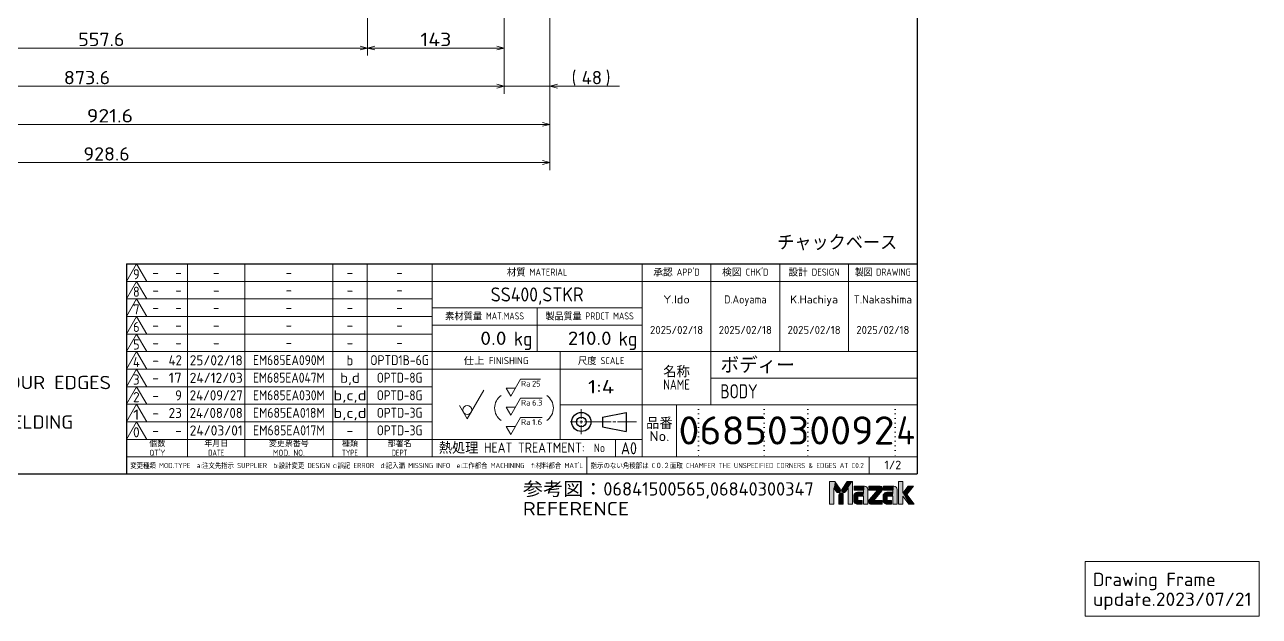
# Model space of a CAD drawing. Extents: x 0 to 1254, y -12 to 833.
# Drawn here: x 930.4 to 1253.6, y -12.4 to 142.7 of the extents above; entities that cross this region are included whole.
import ezdxf
from ezdxf.enums import TextEntityAlignment as Align

# ---------------------------------------------------------------- set-up
doc = ezdxf.new("R2010")
doc.units = 0
doc.linetypes.add('DOT', pattern=[3.5, 0.5, -3])
doc.layers.get('0').update_dxf_attribs({"lineweight": 13})
doc.layers.add('2', color=7, linetype='Continuous', lineweight=13)
doc.styles.get("Standard").update_dxf_attribs({"font": 'isocp.shx'})
doc.dimstyles.get("Standard").update_dxf_attribs({"dimtxt": 2.5, "dimasz": 2.5, "dimexe": 1.25, "dimexo": 0.625, "dimtad": 1, "dimcen": 2.5, "dimadec": 0, "dimazin": 0, "dimtfac": 1, "dimtmove": 0, "dimatfit": 0, "dimfxl": 1, "dimarcsym": 0})

# ---------------------------------------------------------------- blocks, each defined once
blk = doc.blocks.new('*D100')
at = {"color": 7, "lineweight": 13}
for p, q in [((1067.869197, 230.676621), (1067.869197, 104.551621)), ((835.719203, 206.301621), (835.719203, 104.551621)), ((835.719203, 106.551621), (1067.869197, 106.551621))]:
    blk.add_line(p, q, dxfattribs=at)
for points in [[(837.651053, 107.06926), (835.719203, 106.551621), (837.651053, 106.033982)], [(1065.937358, 106.033982), (1067.869197, 106.551621), (1065.937358, 107.06926)]]:
    blk.add_lwpolyline(points, dxfattribs=at)
at = {"color": 7, "lineweight": 13, "width": 0.8352}
blk.add_text('928.6', height=3.5, dxfattribs=at).set_placement((945.738997, 107.051621), (957.849398, 107.051621), align=Align.FIT)
blk = doc.blocks.new('*D140')
at = {"color": 7, "lineweight": 13}
for p, q in [((880.719203, 206.301621), (880.719203, 134.551621)), ((1020.119197, 206.301621), (1020.119197, 134.551621)), ((880.719203, 136.551621), (1020.119197, 136.551621))]:
    blk.add_line(p, q, dxfattribs=at)
for points in [[(882.651054, 137.06926), (880.719203, 136.551621), (882.651054, 136.033982)], [(1018.187358, 136.033982), (1020.119197, 136.551621), (1018.187358, 137.06926)]]:
    blk.add_lwpolyline(points, dxfattribs=at)
at = {"color": 7, "lineweight": 13, "width": 0.8352}
blk.add_text('557.6', height=3.5, dxfattribs=at).set_placement((944.363997, 137.051621), (956.474398, 137.051621), align=Align.FIT)
blk = doc.blocks.new('*D141')
at = {"color": 7, "lineweight": 13}
for p, q in [((1020.119197, 206.301621), (1020.119197, 134.551621)), ((1055.869197, 206.301621), (1055.869197, 134.551621)), ((1020.119197, 136.551621), (1055.869197, 136.551621))]:
    blk.add_line(p, q, dxfattribs=at)
for points in [[(1022.051051, 137.06926), (1020.119197, 136.551621), (1022.051051, 136.033982)], [(1053.937358, 136.033982), (1055.869197, 136.551621), (1053.937358, 137.06926)]]:
    blk.add_lwpolyline(points, dxfattribs=at)
at = {"color": 7, "lineweight": 13, "width": 0.854608}
blk.add_text('143', height=3.5, dxfattribs=at).set_placement((1033.934809, 137.051621), (1042.053584, 137.051621), align=Align.FIT)
blk = doc.blocks.new('*D163')
at = {"color": 7, "lineweight": 13}
for p, q in [((837.469203, 206.301621), (837.469203, 124.551621)), ((1055.869197, 206.301621), (1055.869197, 124.551621)), ((837.469203, 126.551621), (1055.869197, 126.551621))]:
    blk.add_line(p, q, dxfattribs=at)
for points in [[(839.401053, 127.06926), (837.469203, 126.551621), (839.401053, 126.033982)], [(1053.937358, 126.033982), (1055.869197, 126.551621), (1053.937358, 127.06926)]]:
    blk.add_lwpolyline(points, dxfattribs=at)
at = {"color": 7, "lineweight": 13, "width": 0.8352}
blk.add_text('873.6', height=3.5, dxfattribs=at).set_placement((940.614001, 127.051621), (952.724406, 127.051621), align=Align.FIT)
blk = doc.blocks.new('*D164')
at = {"color": 7, "lineweight": 13}
for p, q in [((1067.869197, 230.676621), (1067.869197, 124.551621)), ((1055.869197, 206.301621), (1055.869197, 124.551621)), ((1050.869197, 126.551621), (1086.072734, 126.551621))]:
    blk.add_line(p, q, dxfattribs=at)
for points in [[(1053.937358, 126.033982), (1055.869197, 126.551621), (1053.937358, 127.06926)], [(1069.801051, 127.06926), (1067.869197, 126.551621), (1069.801051, 126.033982)]]:
    blk.add_lwpolyline(points, dxfattribs=at)
for s, p in [('(', (1073.562464, 127.051621)), (')', (1082.4947, 127.051621))]:
    blk.add_text(s, height=3.5, dxfattribs=at).set_placement(p)
at = {"color": 7, "lineweight": 13, "width": 0.868247}
blk.add_text('48', height=3.5, dxfattribs=at).set_placement((1076.140498, 127.051621), (1081.494685, 127.051621), align=Align.FIT)
blk = doc.blocks.new('*D176')
at = {"color": 7, "lineweight": 13}
for p, q in [((1067.869197, 230.676621), (1067.869197, 114.551621)), ((837.469203, 206.301621), (837.469203, 114.551621)), ((837.469203, 116.551621), (1067.869197, 116.551621))]:
    blk.add_line(p, q, dxfattribs=at)
for points in [[(839.401053, 117.06926), (837.469203, 116.551621), (839.401053, 116.033982)], [(1065.937358, 116.033982), (1067.869197, 116.551621), (1065.937358, 117.06926)]]:
    blk.add_lwpolyline(points, dxfattribs=at)
at = {"color": 7, "lineweight": 13, "width": 0.8352}
blk.add_text('921.6', height=3.5, dxfattribs=at).set_placement((946.613997, 117.051621), (958.724398, 117.051621), align=Align.FIT)

msp = doc.modelspace()

# ---------------------------------------------------------------- linework, layer by layer
at = {"color": 7, "lineweight": 25}
for p, q in [((1164, 816), (1164, 25)), ((957, 80), (957, 25)), ((957, 80), (1164, 80)), ((1081.6228, 39.8228), (1087.8108, 41.0726)), ((1081.6228, 39.8228), (1081.6228, 37.3228)), ((1087.8108, 41.0726), (1087.8108, 36.0729)), ((1081.6228, 37.3228), (1087.8108, 36.0729)), ((40, 25), (1164, 25))]:
    msp.add_line(p, q, dxfattribs=at)
at = {"color": 7, "lineweight": 13}
for p, q in [((957, 75.4), (959.6558, 80)), ((959.6629, 80.0123), (962.3258, 75.4)), ((973, 29.4), (973, 80)), ((988, 29.4), (988, 80)), ((1011, 29.4), (1011, 80)), ((1020, 29.4), (1020, 80)), ((1037, 29.4), (1037, 80)), ((1092, 80), (1092, 29.4)), ((1110, 80), (1110, 43.0632)), ((1128, 80), (1128, 57)), ((1146, 80), (1146, 57)), ((957, 75.4), (1164, 75.4)), ((957, 70.8), (959.6558, 75.4)), ((959.6629, 75.4123), (962.3258, 70.8)), ((957, 70.8), (1037, 70.8)), ((957, 66.2), (959.6558, 70.8)), ((959.6629, 70.8123), (962.3258, 66.2)), ((1037, 68.5), (1092, 68.5)), ((1064.5, 68.5), (1064.5, 57)), ((957, 66.2), (1037, 66.2)), ((957, 61.6), (959.6558, 66.2)), ((959.6629, 66.2123), (962.3258, 61.6)), ((957, 61.6), (1037, 61.6)), ((957, 57), (959.6558, 61.6)), ((959.6629, 61.6123), (962.3258, 57)), ((1037, 63.9), (1092, 63.9)), ((957, 57), (1164, 57)), ((957, 52.4), (959.6558, 57)), ((959.6629, 57.0123), (962.3258, 52.4)), ((1070.5, 57), (1070.5, 34)), ((957, 52.4), (1092, 52.4)), ((957, 47.8), (959.6558, 52.4)), ((959.6629, 52.4123), (962.3258, 47.8)), ((1057.5909, 45.301), (1060.189, 49.801)), ((1060.189, 49.801), (1065.4056, 49.801)), ((1110, 50.0316), (1164, 50.0316)), ((957, 47.8), (1037, 47.8)), ((957, 43.2), (959.6558, 47.8)), ((959.6629, 47.8123), (962.3258, 43.2)), ((1046.2035, 39.3583), (1050.5336, 46.8583)), ((1057.5909, 45.301), (1056.3785, 47.401)), ((1056.3785, 47.401), (1058.8033, 47.401)), ((957, 43.2), (1037, 43.2)), ((957, 38.6), (959.6558, 43.2)), ((959.6629, 43.2123), (962.3258, 38.6)), ((1046.2035, 39.3583), (1044.1827, 42.8583)), ((1057.5909, 40.3165), (1056.3785, 42.4165)), ((1056.3785, 42.4165), (1058.8033, 42.4165)), ((1057.5909, 40.3165), (1060.189, 44.8165)), ((1060.189, 44.8165), (1065.8566, 44.8165)), ((1070.5, 43.0632), (1164, 43.0632)), ((1101, 43.0632), (1101, 29.4)), ((1057.5909, 35.2481), (1060.189, 39.7481)), ((1060.189, 39.7481), (1065.8566, 39.7481)), ((1076.0729, 41.9649), (1076.0729, 39.3728)), ((1076.0729, 38.9728), (1076.0729, 38.1728)), ((957, 34), (959.6558, 38.6)), ((957, 38.6), (1037, 38.6)), ((959.6629, 38.6123), (962.3258, 34)), ((1057.5909, 35.2481), (1056.3785, 37.3481)), ((1056.3785, 37.3481), (1058.8033, 37.3481)), ((1073.1283, 38.5728), (1075.2734, 38.5728)), ((1075.674, 38.5728), (1076.4718, 38.5728)), ((1076.0729, 37.7728), (1076.0729, 35.3649)), ((1076.8723, 38.5728), (1083.9168, 38.5728)), ((1084.3168, 38.5728), (1085.1168, 38.5728)), ((1085.5168, 38.5728), (1090.5115, 38.5728)), ((957, 34), (1092, 34)), ((1085, 34), (1085, 29.4)), ((957, 29.4), (1164, 29.4)), ((1077.5, 29.4), (1077.5, 25)), ((1151.4404, 29.4), (1151.4404, 25))]:
    msp.add_line(p, q, dxfattribs=at)
at = {"color": 7, "linetype": 'DOT', "lineweight": 13, "ltscale": 0.34158}
for p, q in [((1106.7273, 43.0632), (1106.7273, 29.4)), ((1123.9089, 43.0632), (1123.9089, 29.4)), ((1135.3633, 43.0632), (1135.3633, 29.4)), ((1158.2724, 43.0632), (1158.2724, 29.4))]:
    msp.add_line(p, q, dxfattribs=at)
at = {"color": 20, "lineweight": 13}
for p, q in [((1141.0377, 23), (1142.4378, 23)), ((1141.0377, 23), (1141.0377, 17)), ((1142.4378, 23), (1143.8309, 20.9204)), ((1144.32, 20.9688), (1145.6775, 23)), ((1145.6775, 23), (1147.0778, 23)), ((1147.0778, 23), (1147.0778, 17)), ((1159.1244, 23), (1160.2705, 23)), ((1159.1244, 23), (1159.1244, 17)), ((1160.2705, 23), (1160.2705, 19.8989)), ((1142.1839, 21.3199), (1142.1838, 17)), ((1142.1839, 21.3199), (1142.8753, 20.2878)), ((1143.4847, 19.3933), (1143.4847, 17)), ((1144.6308, 19.3933), (1144.6308, 17)), ((1145.2305, 20.2738), (1145.9315, 21.3201)), ((1145.9315, 21.3201), (1145.9317, 17)), ((1147.5044, 21.7192), (1147.5044, 20.708)), ((1147.5044, 21.7192), (1150.201, 21.7192)), ((1147.5044, 20.708), (1149.965, 20.708)), ((1148.3808, 20.135), (1149.965, 20.135)), ((1149.965, 20.708), (1149.965, 20.135)), ((1151.0774, 20.8428), (1151.0774, 17)), ((1151.3445, 21.7192), (1154.3254, 21.7193)), ((1151.3445, 21.7192), (1151.3445, 20.708)), ((1151.3445, 20.708), (1153.6255, 20.708)), ((1151.4672, 18.2185), (1153.6255, 20.708)), ((1152.6871, 18.0112), (1154.8369, 20.6404)), ((1155.1844, 21.7192), (1155.1844, 20.708)), ((1155.1844, 21.7192), (1157.881, 21.7192)), ((1155.1844, 20.708), (1157.6451, 20.708)), ((1156.0608, 20.135), (1157.6451, 20.135)), ((1157.6451, 20.708), (1157.6451, 20.135)), ((1158.7574, 20.8428), (1158.7574, 17)), ((1161.6187, 21.7192), (1160.2705, 19.8989)), ((1161.3245, 19.6033), (1162.9918, 21.7192)), ((1163.2367, 17), (1161.3245, 19.6033)), ((1161.6187, 21.7192), (1162.9918, 21.7192)), ((1141.0377, 17), (1142.1838, 17)), ((1143.4847, 17), (1144.6308, 17)), ((1145.9317, 17), (1147.0778, 17)), ((1147.3695, 19.1238), (1147.3695, 18.0112)), ((1148.3808, 17), (1149.628, 17)), ((1148.4819, 19.1238), (1148.4819, 18.0112)), ((1148.4819, 19.1238), (1149.965, 19.1238)), ((1148.4819, 18.0112), (1149.628, 18.0112)), ((1149.628, 18.0112), (1149.628, 17)), ((1149.965, 19.1238), (1149.965, 17)), ((1149.965, 17), (1151.0774, 17)), ((1152.0055, 17.0002), (1154.85, 17)), ((1152.6871, 18.0112), (1154.85, 18.0112)), ((1154.85, 18.0112), (1154.85, 17)), ((1155.0496, 19.1238), (1155.0496, 18.0112)), ((1156.0608, 17), (1157.308, 17)), ((1156.1619, 19.1238), (1156.1619, 18.0112)), ((1156.1619, 19.1238), (1157.6451, 19.1238)), ((1156.1619, 18.0112), (1157.308, 18.0112)), ((1157.308, 18.0112), (1157.308, 17)), ((1157.6451, 19.1238), (1157.6451, 17)), ((1157.6451, 17), (1158.7574, 17)), ((1159.1244, 17), (1160.2705, 17)), ((1161.8209, 16.9999), (1160.2704, 19.1572)), ((1160.2704, 19.1572), (1160.2705, 17)), ((1161.8209, 16.9999), (1163.2367, 17))]:
    msp.add_line(p, q, dxfattribs=at)
at = {"color": 7, "lineweight": 13}
msp.add_lwpolyline([(1208, -12.3584), (1208, 2), (1253.5549, 2), (1253.5549, -12.3584)], close=True, dxfattribs=at)
msp.add_circle((1046.2035, 41.6917), 1.1667, dxfattribs=at)
at = {"color": 7, "lineweight": 25}
for radius in [2.5, 1.25]:
    msp.add_circle((1076.0729, 38.5728), radius, dxfattribs=at)
at = {"color": 7, "lineweight": 13}
for centre, start, end in [((1057.3712, 42.228), 124.824489, 235.175511), ((1064.7438, 42.228), 304.824489, 55.175511)]:
    msp.add_arc(centre, 4.0006, start, end, dxfattribs=at)
at = {"color": 20, "lineweight": 13}
for centre, radius, start, end in [((1143.3514, 20.6067), 0.573, 213.815388, 33.194798), ((1144.0577, 19.3933), 0.573, 0.000622, 180.000108), ((1144.7641, 20.6067), 0.573, 140.807818, 324.488928), ((1148.3808, 19.1238), 1.0112, 89.999862, 180), ((1150.201, 20.8428), 0.8764, 0.000469, 89.998683), ((1154.3254, 21.0586), 0.6607, 320.728247, 90.000538), ((1156.0608, 19.1238), 1.0112, 89.999862, 180), ((1157.881, 20.8428), 0.8764, 0.000014, 89.998683), ((1148.3808, 18.0112), 1.0112, 180, 270.000138), ((1152.0055, 17.7283), 0.7281, 137.676104, 269.996315), ((1156.0608, 18.0112), 1.0112, 180, 270.000175)]:
    msp.add_arc(centre, radius, start, end, dxfattribs=at)
at = {"color": 20, "lineweight": 5}
for points in [[(1142.184, 21.3199), (1142.1837, 17), (1142.4377, 23), (1141.0377, 17)], [(1142.4377, 23), (1141.0377, 17), (1141.0377, 23)], [(1142.184, 21.3199), (1142.4377, 23), (1142.8752, 20.2878)], [(1143.8309, 20.9204), (1142.8752, 20.2878), (1142.4377, 23)], [(1145.6775, 23), (1144.5289, 20.0841), (1144.3199, 20.9688), (1144.3221, 20.242)], [(1145.6775, 23), (1145.0353, 20.1019), (1144.5289, 20.0841), (1144.7842, 20.034)], [(1145.6775, 23), (1145.2306, 20.2738), (1145.0353, 20.1019)], [(1147.0778, 23), (1145.9315, 21.3201), (1145.6775, 23), (1145.2306, 20.2738)], [(1147.0778, 17), (1145.9318, 17), (1147.0778, 23), (1145.9315, 21.3201)], [(1160.2704, 19.1572), (1160.2705, 17), (1160.2705, 23), (1159.1244, 17)], [(1160.2705, 23), (1159.1244, 17), (1159.1244, 23)], [(1160.2704, 19.1572), (1160.2705, 23), (1161.8209, 16.9999), (1160.2705, 19.8989)], [(1143.8309, 20.9204), (1143.3021, 20.0358), (1142.8752, 20.2878), (1143.0601, 20.1132)], [(1143.8309, 20.9204), (1143.7657, 20.2109), (1143.3021, 20.0358), (1143.5538, 20.0706)], [(1144.6307, 17), (1143.5414, 19.6419), (1143.4847, 17), (1143.4847, 19.3933)], [(1144.6307, 17), (1143.9302, 19.952), (1143.5414, 19.6419), (1143.7004, 19.8413)], [(1143.8309, 20.9204), (1143.9194, 20.6822), (1143.7657, 20.2109), (1143.8962, 20.4291)], [(1144.6307, 17), (1144.415, 19.8413), (1143.9302, 19.952), (1144.1852, 19.952)], [(1144.2064, 20.475), (1144.2057, 20.7351), (1144.3221, 20.242), (1144.3199, 20.9688)], [(1144.6307, 17), (1144.6307, 19.3933), (1144.415, 19.8413), (1144.574, 19.6419)], [(1147.3695, 18.0112), (1147.4191, 19.4363), (1147.4191, 17.6987), (1147.5626, 19.7182)], [(1147.4191, 19.4363), (1147.3695, 18.0112), (1147.3695, 19.1238)], [(1147.4191, 17.6987), (1147.5626, 19.7182), (1147.5626, 17.4168), (1147.7864, 19.9419)], [(1150.201, 21.7192), (1149.965, 20.135), (1147.5044, 20.708), (1149.965, 20.708)], [(1150.201, 21.7192), (1147.5044, 20.708), (1147.5044, 21.7192)], [(1147.5626, 17.4168), (1147.7864, 19.9419), (1147.7864, 17.1931), (1148.0682, 20.0855)], [(1147.7864, 17.1931), (1148.0682, 20.0855), (1148.0682, 17.0495), (1148.3807, 20.135)], [(1148.0682, 17.0495), (1148.3807, 20.135), (1148.3807, 17)], [(1148.4818, 18.0112), (1148.3807, 17), (1148.4818, 19.1238), (1148.3807, 20.135)], [(1148.4818, 19.1238), (1148.3807, 20.135), (1149.965, 20.135)], [(1150.201, 21.7192), (1149.965, 19.1238), (1149.965, 20.135), (1148.4818, 19.1238)], [(1151.0774, 17), (1149.965, 17), (1150.201, 21.7192), (1149.965, 19.1238)], [(1151.0774, 17), (1150.201, 21.7192), (1150.7162, 21.5518), (1150.4718, 21.6763)], [(1151.0774, 17), (1150.7162, 21.5518), (1151.0345, 21.1136), (1150.91, 21.3579)], [(1151.0774, 17), (1151.0345, 21.1136), (1151.0774, 20.8428)], [(1151.3396, 17.434), (1151.4673, 18.2185), (1151.4988, 17.2055), (1153.6255, 20.708)], [(1154.3254, 21.7193), (1153.6255, 20.708), (1151.3445, 21.7192), (1151.3445, 20.708)], [(1153.6255, 20.708), (1151.7322, 17.0535), (1151.4988, 17.2055)], [(1152.6871, 18.0112), (1152.0055, 17.0002), (1153.6255, 20.708), (1151.7322, 17.0535)], [(1152.6871, 18.0112), (1153.6255, 20.708), (1154.8369, 20.6404)], [(1154.3254, 21.7193), (1154.568, 21.6731), (1153.6255, 20.708), (1154.8369, 20.6404)], [(1154.568, 21.6731), (1154.7767, 21.5411), (1154.8369, 20.6404), (1154.9224, 21.3416)], [(1154.8369, 20.6404), (1154.9224, 21.3416), (1154.9547, 20.8574), (1154.9846, 21.1026)], [(1155.0496, 18.0112), (1155.0991, 19.4363), (1155.0991, 17.6987), (1155.2427, 19.7182)], [(1155.0991, 19.4363), (1155.0496, 18.0112), (1155.0496, 19.1238)], [(1155.0991, 17.6987), (1155.2427, 19.7182), (1155.2427, 17.4168), (1155.4664, 19.9419)], [(1157.8811, 21.7192), (1157.645, 20.135), (1155.1844, 20.708), (1157.645, 20.708)], [(1157.8811, 21.7192), (1155.1844, 20.708), (1155.1844, 21.7192)], [(1155.2427, 17.4168), (1155.4664, 19.9419), (1155.4664, 17.1931), (1155.7483, 20.0855)], [(1155.4664, 17.1931), (1155.7483, 20.0855), (1155.7483, 17.0495), (1156.0608, 20.135)], [(1155.7483, 17.0495), (1156.0608, 20.135), (1156.0608, 17)], [(1156.1619, 18.0112), (1156.0608, 17), (1156.1619, 19.1238), (1156.0608, 20.135)], [(1156.1619, 19.1238), (1156.0608, 20.135), (1157.645, 20.135)], [(1157.8811, 21.7192), (1157.645, 19.1238), (1157.645, 20.135), (1156.1619, 19.1238)], [(1158.7574, 17), (1157.645, 17), (1157.8811, 21.7192), (1157.645, 19.1238)], [(1158.7574, 17), (1157.8811, 21.7192), (1158.3961, 21.5518), (1158.1519, 21.6763)], [(1158.7574, 17), (1158.3961, 21.5518), (1158.7145, 21.1136), (1158.5901, 21.3579)], [(1158.7574, 17), (1158.7145, 21.1136), (1158.7574, 20.8428)], [(1161.3245, 19.6033), (1160.2705, 19.8989), (1162.9918, 21.7192), (1161.6187, 21.7192)], [(1161.3245, 19.6033), (1163.2367, 17), (1160.2705, 19.8989), (1161.8209, 16.9999)], [(1149.6279, 18.0112), (1149.6279, 17), (1148.4818, 18.0112), (1148.3807, 17)], [(1151.2778, 17.7056), (1151.3225, 17.9805), (1151.3396, 17.434), (1151.4673, 18.2185)], [(1154.85, 18.0112), (1154.85, 17), (1152.6871, 18.0112), (1152.0055, 17.0002)], [(1157.308, 18.0112), (1157.308, 17), (1156.1619, 18.0112), (1156.0608, 17)]]:
    msp.add_solid(points, dxfattribs=at)

# ---------------------------------------------------------------- texts
at = {"color": 7, "lineweight": 13}
for s, height, width, p, p2 in [('チャックベース', 3.5, 1.531649, (1127.3572, 83.9581), (1158.756, 83.9581)), ('9', 2.645, 0.861539, (958.7169, 75.9537), (960.4531, 75.9537)), ('-', 2.645, 0.626574, (979.6312, 76.4159), (981.3674, 76.4159)), ('-', 2.6, 0.626573, (998.6467, 76.4667), (1000.3533, 76.4667)), ('-', 2.645, 0.626574, (1014.6319, 76.4159), (1016.3681, 76.4159)), ('-', 2.6, 0.626573, (1027.6466, 76.4667), (1029.3533, 76.4667)), ('材質 MATERIAL', 1.852, 0.909643, (1056.5981, 76.9106), (1072.4019, 76.9106)), ("承認 APP'D", 1.852, 0.950665, (1094.9216, 76.9106), (1107.0784, 76.9106)), ("検図 CHK'D", 1.852, 0.925144, (1112.9216, 76.9106), (1125.0784, 76.9106)), ('設計 DESIGN', 1.852, 0.924581, (1130.3138, 76.9106), (1143.6863, 76.9106)), ('製図 DRAWING', 1.852, 0.875211, (1147.7059, 76.9106), (1162.2939, 76.9106)), ('8', 2.645, 0.81086, (958.7169, 71.3537), (960.4531, 71.3537)), ('-', 2.645, 0.626574, (979.6312, 71.8159), (981.3674, 71.8159)), ('-', 2.6, 0.626573, (998.6467, 71.8667), (1000.3533, 71.8667)), ('-', 2.645, 0.626574, (1014.6319, 71.8159), (1016.3681, 71.8159)), ('-', 2.6, 0.626573, (1027.6466, 71.8667), (1029.3533, 71.8667)), ('SS400,STKR', 3.704, 0.745116, (1052.3433, 70.1211), (1076.6567, 70.1211)), ('Y.Ido', 2.116, 0.970748, (1097.5276, 69.6127), (1104.4724, 69.6127)), ('D.Aoyama', 2.116, 0.745113, (1113.4441, 69.6127), (1124.5558, 69.6127)), ('K.Hachiya', 2.116, 0.838257, (1130.7496, 69.6127), (1143.2504, 69.6127)), ('T.Nakashima', 2.116, 0.789742, (1147.3607, 69.6127), (1162.6393, 69.6127)), ('7', 2.645, 0.81086, (958.7169, 66.7537), (960.4531, 66.7537)), ('-', 2.645, 0.626574, (979.6312, 67.2159), (981.3674, 67.2159)), ('-', 2.6, 0.626573, (998.6467, 67.2667), (1000.3533, 67.2667)), ('-', 2.645, 0.626574, (1014.6319, 67.2159), (1016.3681, 67.2159)), ('-', 2.6, 0.626573, (1027.6466, 67.2667), (1029.3533, 67.2667)), ('6', 2.645, 0.81086, (958.7169, 62.1537), (960.4531, 62.1537)), ('素材質量 MAT.MASS', 1.852, 0.976408, (1040.4167, 65.4106), (1061.0831, 65.4106)), ('製品質量 PRDCT MASS', 1.852, 0.893883, (1066.7012, 65.4106), (1089.799, 65.4106)), ('-', 2.645, 0.626574, (979.6312, 62.6159), (981.3674, 62.6159)), ('-', 2.6, 0.626573, (998.6467, 62.6667), (1000.3533, 62.6667)), ('-', 2.645, 0.626574, (1014.6319, 62.6159), (1016.3681, 62.6159)), ('-', 2.6, 0.626573, (1027.6466, 62.6667), (1029.3533, 62.6667)), ('0.0', 3.5, 0.879872, (1049.6077, 58.7513), (1056.5, 58.7513)), ('kg', 3.704, 0.861536, (1058.4075, 58.5421), (1063.2701, 58.5421)), ('210.0', 3.5, 0.792219, (1072.5128, 58.7513), (1084, 58.7513)), ('kg', 3.704, 0.861536, (1085.8574, 58.5421), (1090.7201, 58.5421)), ('2025/02/18', 2.116, 0.685802, (1094.0552, 61.6127), (1107.9448, 61.6127)), ('2025/02/18', 2.116, 0.685802, (1112.0552, 61.6127), (1125.9448, 61.6127)), ('2025/02/18', 2.116, 0.685802, (1130.0552, 61.6127), (1143.9448, 61.6127)), ('2025/02/18', 2.116, 0.685802, (1148.0552, 61.6127), (1161.9448, 61.6127)), ('5', 2.645, 0.81086, (958.7169, 57.5537), (960.4531, 57.5537)), ('-', 2.645, 0.626574, (979.6312, 58.0159), (981.3674, 58.0159)), ('-', 2.6, 0.626573, (998.6467, 58.0667), (1000.3533, 58.0667)), ('-', 2.645, 0.626574, (1014.6319, 58.0159), (1016.3681, 58.0159)), ('-', 2.6, 0.626573, (1027.6466, 58.0667), (1029.3533, 58.0667)), ('4', 2.645, 0.765812, (958.7169, 52.9537), (960.4531, 52.9537)), ('25/02/18', 2.645, 0.68495, (973.5544, 53.4159), (987.4441, 53.4159)), ('EM685EA090M', 2.6, 0.68923, (990.1133, 53.4667), (1008.8867, 53.4667)), ('b', 2.645, 0.861539, (1014.6319, 53.4159), (1016.3681, 53.4159)), ('OPTD1B-6G', 2.6, 0.670605, (1020.82, 53.4667), (1036.1801, 53.4667)), ('仕上 FINISHING', 1.852, 0.950663, (1045.24, 53.7106), (1062.2594, 53.7106)), ('尺度 SCALE', 1.852, 0.918976, (1075.1716, 53.7106), (1087.3284, 53.7106)), ('ボディー', 3.704, 1.598221, (1112.5, 51.7211), (1131.9508, 51.7211)), ('名称', 2.645, 1.670863, (1097.5276, 50.5159), (1104.4724, 50.5159)), ('  REMOVED BURRS FROM THE CONTOUR EDGES', 3.5, 0.86774, (840, 47.1532), (952.9509, 47.1532)), ('3', 2.645, 0.81086, (958.7169, 48.3537), (960.4531, 48.3537)), ('24/12/03', 2.645, 0.68495, (973.5544, 48.8159), (987.4441, 48.8159)), ('EM685EA047M', 2.6, 0.68923, (990.1133, 48.8667), (1008.8867, 48.8667)), ('b,d', 2.645, 0.939861, (1012.8957, 48.8159), (1018.1043, 48.8159)), ('OPTD-8G', 2.6, 0.670088, (1022.5267, 48.8667), (1034.4734, 48.8667)), ('Ra', 1.5, 0.95086, (1060.2909, 47.851), (1062.736, 47.851)), ('25', 1.5, 0.83985, (1063.186, 47.851), (1065.4056, 47.851)), ('1:4', 3.5, 0.861542, (1077.8038, 46.0513), (1084.6962, 46.0513)), ('NAME', 2.645, 0.680722, (1097.5276, 47.0435), (1104.4724, 47.0435)), ('2', 2.645, 0.81086, (958.7169, 43.7537), (960.4531, 43.7537)), ('24/09/27', 2.645, 0.68495, (973.5544, 44.2159), (987.4441, 44.2159)), ('EM685EA030M', 2.6, 0.68923, (990.1133, 44.2667), (1008.8867, 44.2667)), ('b,c,d', 2.645, 0.957265, (1011.1595, 44.2159), (1019.8405, 44.2159)), ('OPTD-8G', 2.6, 0.670088, (1022.5267, 44.2667), (1034.4734, 44.2667)), ('BODY', 3.704, 0.680719, (1112.5, 44.7527), (1122.2253, 44.7527)), ('24/08/08', 2.645, 0.68495, (973.5544, 39.6159), (987.4441, 39.6159)), ('EM685EA018M', 2.6, 0.68923, (990.1133, 39.6667), (1008.8867, 39.6667)), ('b,c,d', 2.645, 0.957265, (1011.1595, 39.6159), (1019.8405, 39.6159)), ('OPTD-3G', 2.6, 0.670088, (1022.5267, 39.6667), (1034.4734, 39.6667)), ('Ra', 1.5, 0.95086, (1060.2909, 42.8665), (1062.736, 42.8665)), ('6.3', 1.5, 0.795478, (1063.186, 42.8665), (1065.8566, 42.8665)), ('  THE * PART IS MACHINE BEFORE WELDING', 3.5, 0.849211, (840, 36.7948), (943.0376, 36.7948)), ('1', 2.645, 1.253148, (958.7169, 39.1537), (960.4531, 39.1537)), ('Ra', 1.5, 0.95086, (1060.2909, 37.7981), (1062.736, 37.7981)), ('1.6', 1.5, 0.795478, (1063.186, 37.7981), (1065.8566, 37.7981)), ('品番', 2.645, 1.670863, (1093.0276, 37.0159), (1099.9724, 37.0159)), ('0685030092', 7.4, 0.814854, (1101.5, 32.6513), (1158.0664, 32.6513)), ('4', 7.4, 0.76581, (1158.5713, 32.6513), (1163.4287, 32.6513)), ('0', 2.645, 0.81086, (958.7169, 34.5537), (960.4531, 34.5537)), ('24/03/01', 2.645, 0.711464, (973.5544, 35.0159), (987.4441, 35.0159)), ('EM685EA017M', 2.6, 0.68923, (990.1133, 35.0667), (1008.8867, 35.0667)), ('-', 2.645, 0.626574, (1014.6319, 35.0159), (1016.3681, 35.0159)), ('OPTD-3G', 2.6, 0.670088, (1022.5267, 35.0667), (1034.4734, 35.0667)), ('No.', 2.645, 0.87987, (1093.8958, 33.5435), (1099.1044, 33.5435)), ('個数', 1.587, 1.670854, (963, 32.2095), (967.1669, 32.2095)), ('年月日', 1.587, 1.621727, (977.3748, 32.2095), (983.6252, 32.2095)), ('変更票番号', 1.587, 1.584439, (994.2914, 32.2095), (1004.7086, 32.2095)), ('種類', 1.587, 1.670854, (1013.4166, 32.2095), (1017.5834, 32.2095)), ('部署名', 1.587, 1.621727, (1025.3749, 32.2095), (1031.6252, 32.2095)), ('熱処理 HEAT TREATMENT:', 2.645, 0.871442, (1038.7611, 30.5335), (1076.9576, 30.5335)), ('No', 2.24, 0.725495, (1079.3297, 30.6728), (1082.2704, 30.6728)), ('A0', 3.175, 0.787694, (1086.4553, 30.0949), (1090.6235, 30.0949)), ("QT'Y", 1.587, 0.848279, (963, 29.7095), (967.1669, 29.7095)), ('DATE', 1.587, 0.765808, (978.4166, 29.7095), (982.5834, 29.7095)), ('MOD. NO.', 1.587, 0.745116, (995.3331, 29.7095), (1003.6669, 29.7095)), ('TYPE', 1.587, 0.765808, (1013.4166, 29.7095), (1017.5834, 29.7095)), ('DEPT', 1.587, 0.725502, (1026.4165, 29.7095), (1030.5834, 29.7095)), ("変更種類 MOD.TYPE  a:注文先指示 SUPPLIER  b:設計変更 DESIGN c:誤記 ERROR  d:記入漏 MISSING INFO  e:工作都合 MACHINING  f:材料都合 MAT'L", 1.35, 0.926525, (958, 26.4832), (1076.5291, 26.4832)), ('指示のない角稜部は C０.２面取 CHAMFER THE UNSPECIFIED CORNERS & EDGES AT C0.2', 1.35, 0.906703, (1078.5, 26.4832), (1150.0194, 26.4832)), ('1/2', 2.24, 0.700922, (1155.4062, 26.1728), (1159.8174, 26.1728)), ('参考図：06841500565,06840300347', 3.5, 0.88035, (1060.7621, 19.2753), (1136.9124, 19.2753)), ('REFERENCE', 3.5, 0.942979, (1060.7621, 14.0961), (1088.58, 14.0961)), ('Drawing Frame', 3.5, 0.81386, (1210, -4.4509), (1242.1475, -4.4509)), ('update.2023/07/21', 3.5, 0.801703, (1210, -9.6301), (1251.5549, -9.6301))]:
    msp.add_text(s, height=height, dxfattribs=dict(at, width=width)).set_placement(p, p2, align=Align.FIT)
at = {"layer": '2', "color": 7, "lineweight": 13}
for s, width, p, p2 in [('-', 0.626574, (963.7638, 76.4159), (965.5, 76.4159)), ('-', 0.626574, (969.7638, 76.4159), (971.5, 76.4159)), ('-', 0.626574, (963.7638, 71.8159), (965.5, 71.8159)), ('-', 0.626574, (969.7638, 71.8159), (971.5, 71.8159)), ('-', 0.626574, (963.7638, 67.2159), (965.5, 67.2159)), ('-', 0.626574, (969.7638, 67.2159), (971.5, 67.2159)), ('-', 0.626574, (963.7638, 62.6159), (965.5, 62.6159)), ('-', 0.626574, (969.7638, 62.6159), (971.5, 62.6159)), ('-', 0.626574, (963.7638, 58.0159), (965.5, 58.0159)), ('-', 0.626574, (969.7638, 58.0159), (971.5, 58.0159)), ('42', 0.745115, (968.0276, 53.4159), (971.5, 53.4159)), ('-', 0.626574, (963.7638, 53.4159), (965.5, 53.4159)), ('-', 0.626574, (963.7638, 48.8159), (965.5, 48.8159)), ('17', 0.745115, (968.0276, 48.8159), (971.5, 48.8159)), ('-', 0.626574, (963.7638, 44.2159), (965.5, 44.2159)), ('9', 0.861539, (969.7638, 44.2159), (971.5, 44.2159)), ('23', 0.745115, (968.0276, 39.6159), (971.5, 39.6159)), ('-', 0.626574, (963.7638, 39.6159), (965.5, 39.6159)), ('-', 0.626574, (963.7638, 35.0159), (965.5, 35.0159)), ('-', 0.626574, (969.7638, 35.0159), (971.5, 35.0159))]:
    msp.add_text(s, height=2.645, dxfattribs=dict(at, width=width)).set_placement(p, p2, align=Align.FIT)

# ---------------------------------------------------------------- dimensions: what is measured, and where the dimension line sits
at = {"lineweight": 0}
dim = msp.add_linear_dim(base=(1067.8692, 106.5516), p1=(835.7192, 208.3016), p2=(1067.8692, 232.6766), dimstyle='STANDARD', override={"dimlfac": 4}, dxfattribs=at)
dim.commit()
dim.dimension.update_dxf_attribs({"geometry": '*D100', "text_midpoint": (951.7942, 106.5516), "dimtype": 160})
for base, p1, p2, picture, middle, dimtype in [((837.4692, 116.5516), (1067.8692, 232.6766), (837.4692, 208.3016), '*D176', (952.6692, 116.5516), 160), ((837.4692, 126.5516), (1055.8692, 208.3016), (837.4692, 208.3016), '*D163', (946.6692, 126.5516), 161), ((880.7192, 136.5516), (1020.1192, 208.3016), (880.7192, 208.3016), '*D140', (950.4192, 136.5516), 161), ((1020.1192, 136.5516), (1055.8692, 208.3016), (1020.1192, 208.3016), '*D141', (1037.9942, 136.5516), 161)]:
    dim = msp.add_linear_dim(base=base, p1=p1, p2=p2, angle=180, dimstyle='STANDARD', override={"dimlfac": 4}, dxfattribs=at)
    dim.commit()
    dim.dimension.update_dxf_attribs({"geometry": picture, "text_midpoint": middle, "dimtype": dimtype})
dim = msp.add_linear_dim(base=(1055.8692, 126.5516), p1=(1067.8692, 232.6766), p2=(1055.8692, 208.3016), angle=180, text='(<>)', dimstyle='STANDARD', override={"dimlfac": 4}, dxfattribs=at)
dim.commit()
dim.dimension.update_dxf_attribs({"geometry": '*D164', "text_midpoint": (1078.8176, 126.5516), "dimtype": 160})

doc.saveas('drawing.dxf')
